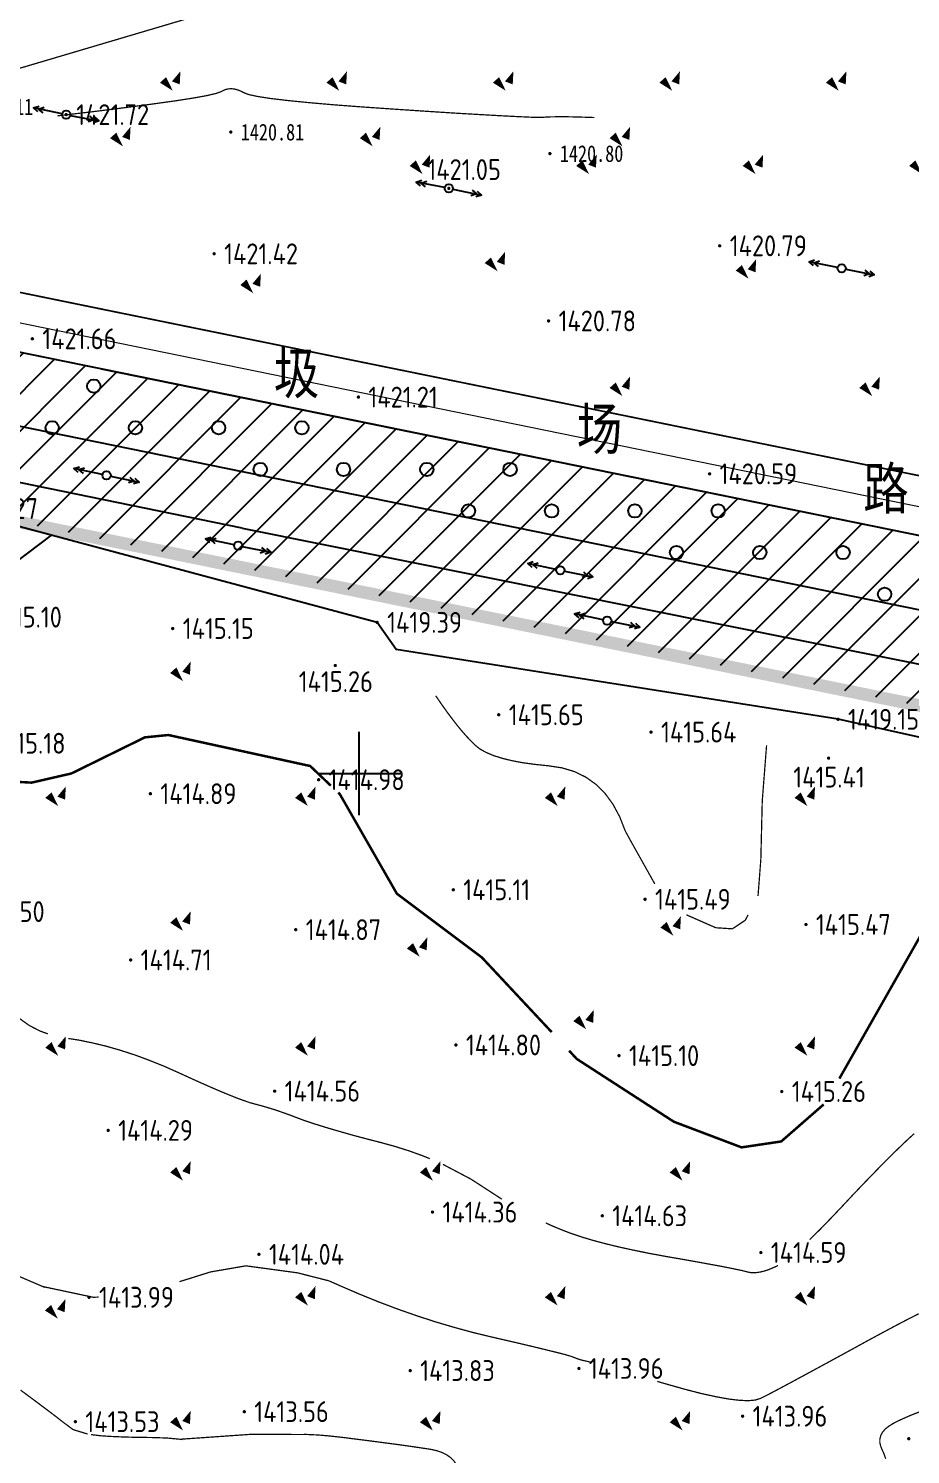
# Model space of a CAD drawing. Extents: x -2226 to 12369489, y -12501589 to 2275.
# Drawn here: x 5663692.3 to 5663798.2, y -6547689.2 to -6547517.9 of the extents above; entities that cross this region are included whole.
import ezdxf
from ezdxf.enums import TextEntityAlignment as Align

# ---------------------------------------------------------------- set-up
doc = ezdxf.new("R2010")
doc.units = 0
doc.header["$LTSCALE"] = 1000
doc.header["$MEASUREMENT"] = 0
for name, pattern in [('ACAD_ISO05W100', [34, 24, -3, 0.5, -3, 0.5, -3]), ('DASHDOT2', [0.5, 0.25, -0.125, 0, -0.125]), ('DIVIDE', [1.25, 0.5, -0.25, 0, -0.25, 0, -0.25])]:
    doc.linetypes.add(name, pattern=pattern)
doc.layers.get('0').update_dxf_attribs({"linetype": 'CONTINUOUS'})
for name, color, linetype in [('DLSS', 4, 'CONTINUOUS'), ('GCD', 8, 'CONTINUOUS'), ('PUB_TEXT', 7, 'CONTINUOUS'), ('周边地形图', 8, 'CONTINUOUS'), ('用地红线', 1, 'DIVIDE')]:
    doc.layers.add(name, color=color, linetype=linetype)
doc.layers.add('道路红线', color=1, linetype='CONTINUOUS', lineweight=0)
doc.styles.add('HZ', font='', dxfattribs={"width": 0.8})
doc.styles.get("Standard").update_dxf_attribs({"font": 'GBENOR', "bigfont": 'GBCBIG'})
doc.styles.get('HZ').set_extended_font_data('SimSun')

# ---------------------------------------------------------------- blocks, each defined once
blk = doc.blocks.new('gc013a')
at = {"linetype": 'Continuous'}
blk.add_line((0.5, 0), (4, 0), dxfattribs=at)
at = {"linetype": 'Continuous', "flags": 128}
for points in [[(2.77, 0.35), (3.38, 0), (2.77, -0.35)], [(3.39, 0.35), (4, 0), (3.39, -0.35)]]:
    blk.add_lwpolyline(points, dxfattribs=at)
blk = doc.blocks.new('gc170')
at = {"linetype": 'Continuous'}
blk.add_circle((0, 0), 0.5, dxfattribs=at)
blk = doc.blocks.new('gc090')
for points in [[(1.07, 1.45, 0, 1, 0), (0.52, 0.05, 1, 1, 0)], [(-1.02, 0.41, 1, 0, 0), (0.15, -0.9, 0, 0, 0)]]:
    blk.add_lwpolyline(points, format="xyseb")
blk = doc.blocks.new('gc122')
blk.add_circle((0, 0), 0.8)
blk = doc.blocks.new('GC200')
at = {"linetype": 'Continuous', "const_width": 0.2, "flags": 128}
blk.add_lwpolyline([(-0.1, 0, 1), (0.1, 0, 1)], format="xyb", close=True, dxfattribs=at)

msp = doc.modelspace()

# ---------------------------------------------------------------- hatches: boundary and pattern name
at = {"layer": 'PUB_TEXT'}
h = msp.add_hatch(dxfattribs=at)
h.set_pattern_fill('ANSI31', color=62, scale=2, style=0)
h.set_pattern_definition([(45, (5659762.3015, -6542474.5832), (-2.245064, 2.245064), [])])
h.paths.add_polyline_path([(5663473.99, -6547974.44), (5663811.29, -6548013.16), (5663803.53, -6548018.87), (5663798.4, -6548024.15), (5663793.4, -6548031.23), (5663457.36, -6547992.66), (5663455.09, -6547991.63), (5663453.92, -6547990.57), (5663452.92, -6547988.73), (5663452.74, -6547987.81), (5663493.87, -6547525.21), (5663494.28, -6547522.42), (5663495.13, -6547520.82), (5663496.36, -6547519.38), (5663497.42, -6547518.57), (5663499.28, -6547518), (5663502.79, -6547518.35), (5664257.18, -6547672.12), (5664260.62, -6547675.58), (5664263.78, -6547680.43), (5664265.2, -6547683.16), (5664266.64, -6547686.39), (5664267.08, -6547688.5), (5664267.32, -6547692.27), (5664267.25, -6547694.09), (5664234.43, -6547954.44), (5664230.47, -6547954.27), (5664222.81, -6547955.85), (5664215.94, -6547959.91), (5664213.24, -6547962.58), (5664247.31, -6547692.36), (5664246.5, -6547690.54), (5663512.56, -6547540.76)])

# ---------------------------------------------------------------- linework, layer by layer
at = {"layer": 'DLSS', "linetype": 'Continuous', "const_width": 0.2, "flags": 128}
for points in [[(5663591.15, -6547529.15), (5663702.03, -6547551.83)], [(5663660.37, -6547550.51), (5663701.06, -6547558.82)], [(5664032, -6547619.06), (5663702.03, -6547551.83)], [(5663700.96, -6547558.82), (5664032, -6547626.23)]]:
    msp.add_lwpolyline(points, dxfattribs=at)
at = {"layer": '周边地形图'}
for p, q in [((5663732, -6547612.41), (5663732, -6547602.41)), ((5663727, -6547607.41), (5663737, -6547607.41))]:
    msp.add_line(p, q, dxfattribs=at)
at = {"layer": '周边地形图', "const_width": 0.15}
for points in [[(5663653.63, -6547538.27), (5663690.75, -6547522.84), (5663748.55, -6547505.73)], [(5663741.19, -6547598.08), (5663741.86, -6547599.06), (5663742.5, -6547599.96), (5663743.13, -6547600.81), (5663743.73, -6547601.58), (5663744.31, -6547602.29), (5663744.87, -6547602.93), (5663745.41, -6547603.5), (5663745.92, -6547604.01), (5663746.5, -6547604.47), (5663747.23, -6547604.88), (5663748.11, -6547605.25), (5663749.14, -6547605.58), (5663750.32, -6547605.87), (5663751.64, -6547606.12), (5663753.12, -6547606.32), (5663754.74, -6547606.49), (5663756.38, -6547606.74), (5663757.87, -6547607.19), (5663759.23, -6547607.86), (5663760.45, -6547608.73), (5663761.53, -6547609.81), (5663762.47, -6547611.1), (5663763.28, -6547612.6), (5663763.95, -6547614.31), (5663764.65, -6547615.59)], [(5663779.9, -6547622.14), (5663780.24, -6547617.7), (5663780.41, -6547610.69), (5663780.93, -6547604.02)], [(5663764.65, -6547615.59), (5663767.5, -6547620.67)], [(5663771.3, -6547624.39), (5663774.83, -6547625.94), (5663776.82, -6547626.07), (5663778.36, -6547625.05), (5663778.71, -6547624.39)], [(5663681.41, -6547663.65), (5663694.22, -6547669.14)], [(5663710.41, -6547668.45), (5663714.15, -6547667.28), (5663718.39, -6547666.55), (5663724.58, -6547667.39), (5663728.35, -6547668.35)], [(5663728.35, -6547668.35), (5663729.85, -6547669.01), (5663732.13, -6547669.99), (5663734.4, -6547670.91), (5663736.66, -6547671.76), (5663738.92, -6547672.55), (5663741.16, -6547673.28), (5663743.4, -6547673.94), (5663745.63, -6547674.55), (5663747.86, -6547675.09), (5663749.95, -6547675.57), (5663751.8, -6547676), (5663753.39, -6547676.38), (5663754.74, -6547676.71), (5663755.84, -6547676.98), (5663756.69, -6547677.2), (5663757.29, -6547677.37), (5663757.64, -6547677.49), (5663757.86, -6547677.58), (5663758.07, -6547677.66), (5663758.27, -6547677.73), (5663758.45, -6547677.79), (5663758.63, -6547677.85), (5663758.8, -6547677.89), (5663758.96, -6547677.93), (5663759.11, -6547677.96), (5663759.39, -6547678.02), (5663759.85, -6547678.15)], [(5663693.99, -6547669.04), (5663700.06, -6547670.33), (5663700.69, -6547670.3)], [(5663767.8, -6547680.43), (5663768.93, -6547680.76), (5663771.13, -6547681.38), (5663773.1, -6547681.89), (5663774.85, -6547682.27), (5663776.37, -6547682.55), (5663777.66, -6547682.7), (5663778.73, -6547682.75), (5663779.57, -6547682.67), (5663780.19, -6547682.48), (5663780.8, -6547682.18), (5663781.62, -6547681.75), (5663782.66, -6547681.2), (5663783.91, -6547680.53), (5663785.37, -6547679.74), (5663787.05, -6547678.83), (5663788.95, -6547677.8), (5663791.05, -6547676.65), (5663793.15, -6547675.5), (5663795.02, -6547674.49), (5663796.65, -6547673.62), (5663798.05, -6547672.89), (5663799.21, -6547672.3)], [(5663691.32, -6547681.48), (5663691.59, -6547681.68), (5663692.7, -6547682.5), (5663693.66, -6547683.22), (5663694.49, -6547683.84), (5663695.19, -6547684.37), (5663695.74, -6547684.79), (5663696.16, -6547685.12), (5663696.44, -6547685.34)], [(5663795.24, -6547689.73), (5663795.05, -6547689.17), (5663794.82, -6547688.67), (5663794.63, -6547688.2), (5663794.53, -6547687.75), (5663794.54, -6547687.33), (5663794.65, -6547686.92), (5663794.86, -6547686.53), (5663795.17, -6547686.17), (5663795.59, -6547685.83), (5663796.11, -6547685.5), (5663796.73, -6547685.18), (5663797.47, -6547684.84), (5663798.32, -6547684.47), (5663800.37, -6547683.68), (5663799.37, -6547684.06)], [(5663696.44, -6547685.34), (5663697.63, -6547686.22), (5663699.29, -6547686.73)], [(5663699.29, -6547686.73), (5663699.37, -6547686.74)], [(5663699.79, -6547686.82), (5663700, -6547686.85), (5663700.94, -6547686.96), (5663702.12, -6547687.04), (5663703.52, -6547687.1), (5663705.15, -6547687.15), (5663707.01, -6547687.17), (5663708.87, -6547687.23), (5663710.48, -6547687.38), (5663710.75, -6547687.42)], [(5663710.48, -6547687.38), (5663719.1, -6547686.78), (5663725.02, -6547686.81)], [(5663725.02, -6547686.81), (5663725.59, -6547686.8), (5663726.94, -6547686.86), (5663728.49, -6547686.99), (5663730.25, -6547687.19), (5663732.05, -6547687.42), (5663733.71, -6547687.63), (5663735.22, -6547687.83), (5663736.59, -6547688.01), (5663737.81, -6547688.18), (5663738.9, -6547688.34), (5663739.84, -6547688.48), (5663740.64, -6547688.6), (5663741.33, -6547688.76), (5663741.95, -6547688.97), (5663742.5, -6547689.25), (5663742.98, -6547689.59), (5663743.38, -6547690), (5663743.71, -6547690.47), (5663743.97, -6547691), (5663744.16, -6547691.59), (5663744.18, -6547691.7)]]:
    msp.add_lwpolyline(points, dxfattribs=at)
at = {"layer": '周边地形图', "flags": 128}
for points, const_width in [([(5663695.73, -6547528.42), (5663700.07, -6547527.91), (5663703.88, -6547527.43), (5663707.15, -6547527), (5663709.88, -6547526.62), (5663712.07, -6547526.28), (5663713.72, -6547525.98), (5663714.83, -6547525.72), (5663715.4, -6547525.51), (5663715.71, -6547525.35), (5663716.03, -6547525.23), (5663716.35, -6547525.17), (5663716.69, -6547525.16), (5663717.04, -6547525.2), (5663717.39, -6547525.3), (5663717.76, -6547525.44), (5663718.14, -6547525.64), (5663718.75, -6547525.87), (5663719.84, -6547526.1), (5663721.4, -6547526.34), (5663723.44, -6547526.58), (5663725.94, -6547526.83), (5663728.92, -6547527.09), (5663732.37, -6547527.35), (5663736.29, -6547527.62), (5663740.21, -6547527.88), (5663743.65, -6547528.1), (5663746.6, -6547528.27), (5663749.07, -6547528.41), (5663751.06, -6547528.51), (5663752.57, -6547528.58), (5663753.6, -6547528.6), (5663754.14, -6547528.59), (5663754.5, -6547528.56), (5663754.98, -6547528.54), (5663755.57, -6547528.53), (5663756.27, -6547528.53), (5663757.09, -6547528.53), (5663758.03, -6547528.55), (5663759.08, -6547528.58), (5663760.24, -6547528.62)], 0.15), ([(5663599.25, -6547530.81), (5663702.03, -6547551.83)], 0.2), ([(5663668.24, -6547552.12), (5663701.06, -6547558.82)], 0.2), ([(5664032, -6547619.06), (5663702.03, -6547551.83)], 0.2), ([(5663700.96, -6547558.82), (5664032, -6547626.23)], 0.2), ([(5663681.02, -6547603.79), (5663681.95, -6547605.1), (5663687.17, -6547608.21), (5663692.64, -6547608.51), (5663697.42, -6547607.41), (5663706.25, -6547603.07), (5663709.07, -6547602.79), (5663726.1, -6547606.51), (5663728.59, -6547608.88)], 0.3), ([(5663729.47, -6547609.71), (5663729.67, -6547609.9), (5663736.52, -6547621.85), (5663746.73, -6547629.51), (5663755.11, -6547638.47)], 0.3), ([(5663789.67, -6547644.06), (5663799.57, -6547626.63)], 0.3), ([(5663691.09, -6547636.77), (5663692.33, -6547637.66), (5663693.68, -6547638.36), (5663694.59, -6547638.68)], 0.15), ([(5663697.05, -6547639.24), (5663698.34, -6547639.44), (5663699.98, -6547639.78), (5663701.65, -6547640.18), (5663703.34, -6547640.67), (5663705.05, -6547641.22), (5663706.77, -6547641.86), (5663708.52, -6547642.56), (5663710.28, -6547643.34), (5663711.98, -6547644.12), (5663713.52, -6547644.81), (5663714.9, -6547645.41), (5663716.14, -6547645.93), (5663717.21, -6547646.36), (5663718.13, -6547646.7), (5663718.9, -6547646.96), (5663719.51, -6547647.13), (5663720.06, -6547647.27), (5663720.63, -6547647.43), (5663721.22, -6547647.61), (5663721.85, -6547647.8), (5663722.49, -6547648.02), (5663723.17, -6547648.26), (5663723.87, -6547648.51), (5663724.59, -6547648.79), (5663725.39, -6547649.09), (5663726.32, -6547649.4), (5663727.39, -6547649.74), (5663728.58, -6547650.1), (5663729.89, -6547650.48), (5663731.34, -6547650.89), (5663732.92, -6547651.31), (5663734.63, -6547651.75), (5663736.37, -6547652.23), (5663738.04, -6547652.76), (5663739.64, -6547653.34), (5663740.48, -6547653.68)], 0.15), ([(5663757.21, -6547640.71), (5663758.13, -6547641.7), (5663769.79, -6547649.24), (5663777.92, -6547652.32), (5663782.69, -6547651.61), (5663787.79, -6547647.16)], 0.3), ([(5663786.1, -6547663.4), (5663786.2, -6547663.31), (5663787.35, -6547662.18), (5663788.6, -6547660.89), (5663789.97, -6547659.45), (5663791.34, -6547657.98), (5663792.64, -6547656.62), (5663793.85, -6547655.37), (5663794.97, -6547654.22), (5663796.02, -6547653.17), (5663796.98, -6547652.24), (5663797.85, -6547651.41), (5663798.65, -6547650.68)], 0.15), ([(5663742.05, -6547654.36), (5663745.41, -6547656.13), (5663749.14, -6547658.55)], 0.15), ([(5663754.4, -6547661.39), (5663755.02, -6547661.68), (5663756.15, -6547662.16), (5663757.34, -6547662.62), (5663758.64, -6547663.06), (5663760.07, -6547663.49), (5663761.61, -6547663.9), (5663763.26, -6547664.3), (5663765.04, -6547664.69), (5663766.93, -6547665.07), (5663768.94, -6547665.44), (5663770.91, -6547665.78), (5663772.65, -6547666.09), (5663774.18, -6547666.37), (5663775.49, -6547666.61), (5663776.59, -6547666.83), (5663777.47, -6547667.01), (5663778.13, -6547667.15), (5663778.58, -6547667.27), (5663778.93, -6547667.35), (5663779.31, -6547667.38), (5663779.72, -6547667.36), (5663780.14, -6547667.3), (5663780.6, -6547667.19), (5663781.08, -6547667.04), (5663781.58, -6547666.84), (5663782.12, -6547666.6), (5663782.29, -6547666.5)], 0.15)]:
    msp.add_lwpolyline(points, dxfattribs=dict(at, const_width=const_width))
at = {"layer": '周边地形图', "const_width": 0.2, "flags": 128}
for points in [[(5663696.7, -6547528.27, 1), (5663696.9, -6547528.27, 1)], [(5663742.66, -6547537.13, 1), (5663742.86, -6547537.13, 1)], [(5663714.47, -6547544.99, 1), (5663714.67, -6547544.99, 1)], [(5663775.2, -6547544.03, 1), (5663775.4, -6547544.03, 1)], [(5663754.64, -6547553.05, 1), (5663754.84, -6547553.05, 1)], [(5663692.63, -6547555.2, 1), (5663692.83, -6547555.2, 1)], [(5663731.8, -6547562.2, 1), (5663732, -6547562.2, 1)], [(5663773.98, -6547571.42, 1), (5663774.18, -6547571.42, 1)], [(5663734.05, -6547589.26, 1), (5663734.25, -6547589.26, 1)], [(5663709.5, -6547590, 1), (5663709.7, -6547590, 1)], [(5663729.01, -6547594.44, 1), (5663729.21, -6547594.44, 1)], [(5663748.66, -6547600.36, 1), (5663748.86, -6547600.36, 1)], [(5663789.41, -6547600.9, 1), (5663789.61, -6547600.9, 1)], [(5663766.95, -6547602.44, 1), (5663767.15, -6547602.44, 1)], [(5663788.27, -6547605.57, 1), (5663788.47, -6547605.57, 1)], [(5663727.02, -6547608.16, 1), (5663727.22, -6547608.16, 1)], [(5663706.81, -6547609.84, 1), (5663707.01, -6547609.84, 1)], [(5663743.19, -6547621.38, 1), (5663743.39, -6547621.38, 1)], [(5663766.23, -6547622.52, 1), (5663766.43, -6547622.52, 1)], [(5663785.55, -6547625.55, 1), (5663785.75, -6547625.55, 1)], [(5663724.27, -6547626.17, 1), (5663724.47, -6547626.17, 1)], [(5663704.44, -6547629.81, 1), (5663704.64, -6547629.81, 1)], [(5663743.51, -6547640.02, 1), (5663743.71, -6547640.02, 1)], [(5663763.1, -6547641.3, 1), (5663763.3, -6547641.3, 1)], [(5663721.74, -6547645.57, 1), (5663721.94, -6547645.57, 1)], [(5663782.66, -6547645.61, 1), (5663782.86, -6547645.61, 1)], [(5663701.74, -6547650.28, 1), (5663701.94, -6547650.28, 1)], [(5663740.7, -6547660.1, 1), (5663740.9, -6547660.1, 1)], [(5663761.09, -6547660.54, 1), (5663761.29, -6547660.54, 1)], [(5663719.85, -6547665.17, 1), (5663720.05, -6547665.17, 1)], [(5663780.14, -6547664.95, 1), (5663780.34, -6547664.95, 1)], [(5663699.44, -6547670.33, 1), (5663699.64, -6547670.33, 1)], [(5663758.28, -6547678.88, 1), (5663758.48, -6547678.88, 1)], [(5663738.02, -6547679.13, 1), (5663738.22, -6547679.13, 1)], [(5663718.09, -6547684.07, 1), (5663718.29, -6547684.07, 1)], [(5663697.8, -6547685.27, 1), (5663698, -6547685.27, 1)], [(5663777.95, -6547684.61, 1), (5663778.15, -6547684.61, 1)], [(5663797.91, -6547687.32, 1), (5663798.11, -6547687.32, 1)]]:
    msp.add_lwpolyline(points, format="xyb", close=True, dxfattribs=at)
at = {"layer": '周边地形图', "flags": 128}
for points in [[(5664032, -6547635.28), (5663532, -6547533.21)], [(5663717.94, -6547577.96), (5663532, -6547539.86)], [(5663864.41, -6547620.05), (5663863.26, -6547619.85), (5663833.84, -6547610.76), (5663789.51, -6547600.9), (5663736.45, -6547592.53), (5663734.15, -6547589.26), (5663690.07, -6547577.47)], [(5663694.97, -6547578.82), (5663687.81, -6547584.19), (5663685.25, -6547586.55), (5663678.84, -6547584.22), (5663669.23, -6547581.33), (5663660.43, -6547578.81), (5663655.62, -6547581.57), (5663648.96, -6547590.53), (5663645.29, -6547607.63), (5663640.46, -6547607.51), (5663631.31, -6547640.56), (5663642.21, -6547643.02), (5663641.97, -6547648.01), (5663644.68, -6547651.05), (5663640.88, -6547667.33), (5663643.52, -6547683.57), (5663650.08, -6547701.3), (5663649.88, -6547707.41)], [(5663717.94, -6547577.96), (5663938.85, -6547622.31), (5664026.33, -6547639.93)]]:
    msp.add_lwpolyline(points, dxfattribs=at)
at = {"layer": '用地红线', "color": 1, "linetype": 'ACAD_ISO05W100', "ltscale": 0.4}
for p, q in [((5663735.16, -6547565.78), (5663501.85, -6547518.16)), ((5664257.18, -6547672.12), (5663735.16, -6547565.78))]:
    msp.add_line(p, q, dxfattribs=at)
at = {"layer": '用地红线', "color": 1, "linetype": 'DIVIDE', "ltscale": 15, "const_width": 1.5}
msp.add_lwpolyline([(5664246.39, -6547690.34), (5663731.16, -6547585.38), (5663512.56, -6547540.76), (5663473.99, -6547974.44), (5664201.2, -6548057.92), (5664247.28, -6547693.07), (5664247.31, -6547692.63), (5664247.31, -6547692.1), (5664246.62, -6547690.74)], close=True, dxfattribs=at)
at = {"layer": '用地红线', "color": 4, "linetype": 'DIVIDE', "ltscale": 15, "const_width": 1.5}
msp.add_lwpolyline([(5663658.06, -6547570.46), (5664246.39, -6547690.34), (5664247.31, -6547692.1), (5664237, -6547774.46), (5663641.16, -6547706.06), (5663658.06, -6547570.46)], close=True, dxfattribs=at)
at = {"layer": '道路红线', "linetype": 'DASHDOT2', "ltscale": 25}
msp.add_line((5663317.59, -6547476.81), (5664352.5, -6547688.57), dxfattribs=at)

# ---------------------------------------------------------------- block references
at = {"layer": '周边地形图', "color": 8, "zscale": 0.001}
for name, p in [('gc090', (5663709.45, -6547524.51)), ('gc090', (5663729.45, -6547524.51)), ('gc090', (5663749.45, -6547524.51)), ('gc090', (5663769.45, -6547524.51)), ('gc090', (5663789.45, -6547524.51)), ('gc170', (5663696.8, -6547528.27)), ('gc090', (5663703.46, -6547531.18)), ('gc090', (5663733.46, -6547531.18)), ('gc090', (5663763.46, -6547531.18)), ('gc090', (5663739.45, -6547534.51)), ('gc090', (5663759.45, -6547534.51)), ('gc090', (5663779.45, -6547534.51)), ('gc090', (5663799.45, -6547534.51)), ('gc170', (5663742.76, -6547537.13)), ('gc090', (5663748.46, -6547546.18)), ('gc090', (5663778.61, -6547547.08)), ('gc090', (5663719.11, -6547548.82)), ('gc170', (5663789.95, -6547546.73)), ('gc122', (5663700.11, -6547560.88)), ('gc090', (5663763.46, -6547561.18)), ('gc090', (5663793.46, -6547561.18)), ('gc122', (5663695.11, -6547565.88)), ('gc122', (5663705.11, -6547565.88)), ('gc122', (5663715.11, -6547565.88)), ('gc122', (5663725.11, -6547565.88)), ('gc122', (5663720.11, -6547570.88)), ('gc122', (5663730.11, -6547570.88)), ('gc122', (5663740.11, -6547570.88)), ('gc122', (5663750.11, -6547570.88)), ('gc170', (5663701.64, -6547571.6)), ('gc122', (5663745.11, -6547575.88)), ('gc122', (5663755.11, -6547575.88)), ('gc122', (5663765.11, -6547575.88)), ('gc122', (5663775.11, -6547575.88)), ('gc170', (5663717.46, -6547580.05)), ('gc122', (5663770.11, -6547580.88)), ('gc122', (5663780.11, -6547580.88)), ('gc122', (5663790.11, -6547580.88)), ('gc170', (5663756.15, -6547583)), ('gc122', (5663795.11, -6547585.88)), ('gc170', (5663761.79, -6547589.05)), ('gc090', (5663710.68, -6547595.42)), ('gc090', (5663695.68, -6547610.42)), ('gc090', (5663725.68, -6547610.42)), ('gc090', (5663755.68, -6547610.42)), ('gc090', (5663785.68, -6547610.42)), ('gc090', (5663710.68, -6547625.42)), ('gc090', (5663769.57, -6547625.99)), ('gc090', (5663739.11, -6547628.52)), ('gc090', (5663759.11, -6547637.24)), ('gc090', (5663695.68, -6547640.42)), ('gc090', (5663725.68, -6547640.42)), ('gc090', (5663785.68, -6547640.42)), ('gc090', (5663710.68, -6547655.42)), ('gc090', (5663740.68, -6547655.42)), ('gc090', (5663770.68, -6547655.42)), ('gc090', (5663725.68, -6547670.42)), ('gc090', (5663755.68, -6547670.42)), ('gc090', (5663785.68, -6547670.42)), ('gc090', (5663695.63, -6547671.99)), ('gc090', (5663710.68, -6547685.42)), ('gc090', (5663740.68, -6547685.42)), ('gc090', (5663770.68, -6547685.42))]:
    msp.add_blockref(name, p, dxfattribs=at)
at = {"layer": '周边地形图', "color": 8}
ref = msp.add_blockref('GC200', (5663684.01, -6547527.33), dxfattribs=dict(at, zscale=0.001))
ref.add_attrib('height', '1421.11', dxfattribs={"layer": 'GCD', "linetype": 'Continuous', "height": 2, "style": 'HZ', "width": 0.8}).set_placement((5663685.21, -6547527.33), align=Align.MIDDLE_LEFT)
at = {"layer": '周边地形图', "color": 8, "zscale": 0.001}
for p, rotation in [((5663696.8, -6547528.27), 168.5076257261724), ((5663696.8, -6547528.27), 349.0881185315384), ((5663742.76, -6547537.13), 169.0881185315384), ((5663742.76, -6547537.13), 348.5076257261725), ((5663789.95, -6547546.73), 168.5076257261724), ((5663789.95, -6547546.73), 348.4187325107881), ((5663701.64, -6547571.6), 168.1890275252656), ((5663701.64, -6547571.6), 348.1890275252656), ((5663717.46, -6547580.05), 168.1890275252656), ((5663717.46, -6547580.05), 348.5176789561198), ((5663756.15, -6547583), 168.1890275252656), ((5663756.15, -6547583), 348.6290414971067), ((5663761.79, -6547589.05), 168.5176789561199), ((5663761.79, -6547589.05), 348.8352724922779)]:
    msp.add_blockref('gc013a', p, dxfattribs=dict(at, rotation=rotation))
at = {"layer": '周边地形图', "color": 8}
ref = msp.add_blockref('GC200', (5663716.57, -6547530.37), dxfattribs=dict(at, zscale=0.001))
ref.add_attrib('height', '1420.81', dxfattribs={"layer": 'GCD', "linetype": 'Continuous', "height": 2, "style": 'HZ', "width": 0.8}).set_placement((5663717.77, -6547530.37), align=Align.MIDDLE_LEFT)
ref = msp.add_blockref('GC200', (5663754.9, -6547532.95), dxfattribs=dict(at, zscale=0.001))
ref.add_attrib('height', '1420.80', dxfattribs={"layer": 'GCD', "linetype": 'Continuous', "height": 2, "style": 'HZ', "width": 0.8}).set_placement((5663756.1, -6547532.95), align=Align.MIDDLE_LEFT)

# ---------------------------------------------------------------- texts
at = {"layer": 'PUB_TEXT', "char_height": 5, "width": 15.5433, "attachment_point": 1, "style": 'HZ'}
for s, insert in [('圾', (5663721.73, -6547556.8)), ('场', (5663758.14, -6547563.52)), ('路', (5663792.54, -6547570.66))]:
    msp.add_mtext(s, dxfattribs=dict(at, insert=insert))
at = {"layer": '周边地形图'}
for s, p in [('1421.72', (5663698, -6547528.27)), ('1421.05', (5663740.19, -6547534.87)), ('1420.79', (5663776.5, -6547544.03)), ('1421.42', (5663715.77, -6547544.99)), ('1420.78', (5663755.94, -6547553.05)), ('1421.66', (5663693.93, -6547555.2)), ('1421.21', (5663733.1, -6547562.2)), ('1420.59', (5663775.28, -6547571.42)), ('1420.27', (5663684.26, -6547575.59)), ('1415.10', (5663687.84, -6547588.63)), ('1419.39', (5663735.35, -6547589.26)), ('1415.15', (5663710.8, -6547590)), ('1415.26', (5663724.73, -6547596.37)), ('1415.65', (5663749.96, -6547600.36)), ('1419.15', (5663790.71, -6547600.9)), ('1415.64', (5663768.25, -6547602.44)), ('1415.18', (5663688.13, -6547603.78)), ('1415.41', (5663784.14, -6547607.85)), ('1414.89', (5663708.11, -6547609.84)), ('1414.98', (5663728.32, -6547608.16)), ('1415.11', (5663744.49, -6547621.38)), ('1415.49', (5663767.53, -6547622.52)), ('1414.50', (5663685.24, -6547624)), ('1414.87', (5663725.57, -6547626.17)), ('1415.47', (5663786.85, -6547625.55)), ('1414.71', (5663705.74, -6547629.81)), ('1414.80', (5663744.81, -6547640.02)), ('1415.10', (5663764.4, -6547641.3)), ('1414.56', (5663723.04, -6547645.57)), ('1415.26', (5663783.96, -6547645.61)), ('1414.29', (5663703.04, -6547650.28)), ('1414.36', (5663742, -6547660.1)), ('1414.63', (5663762.39, -6547660.54)), ('1414.04', (5663721.15, -6547665.17)), ('1414.59', (5663781.44, -6547664.95)), ('1413.99', (5663700.74, -6547670.33)), ('1413.83', (5663739.32, -6547679.13)), ('1413.96', (5663759.58, -6547678.88)), ('1413.56', (5663719.39, -6547684.07)), ('1413.96', (5663779.25, -6547684.61)), ('1413.53', (5663699.1, -6547685.27))]:
    msp.add_text(s, height=2.5, dxfattribs=at).set_placement(p, align=Align.MIDDLE_LEFT)

doc.saveas('drawing.dxf')
